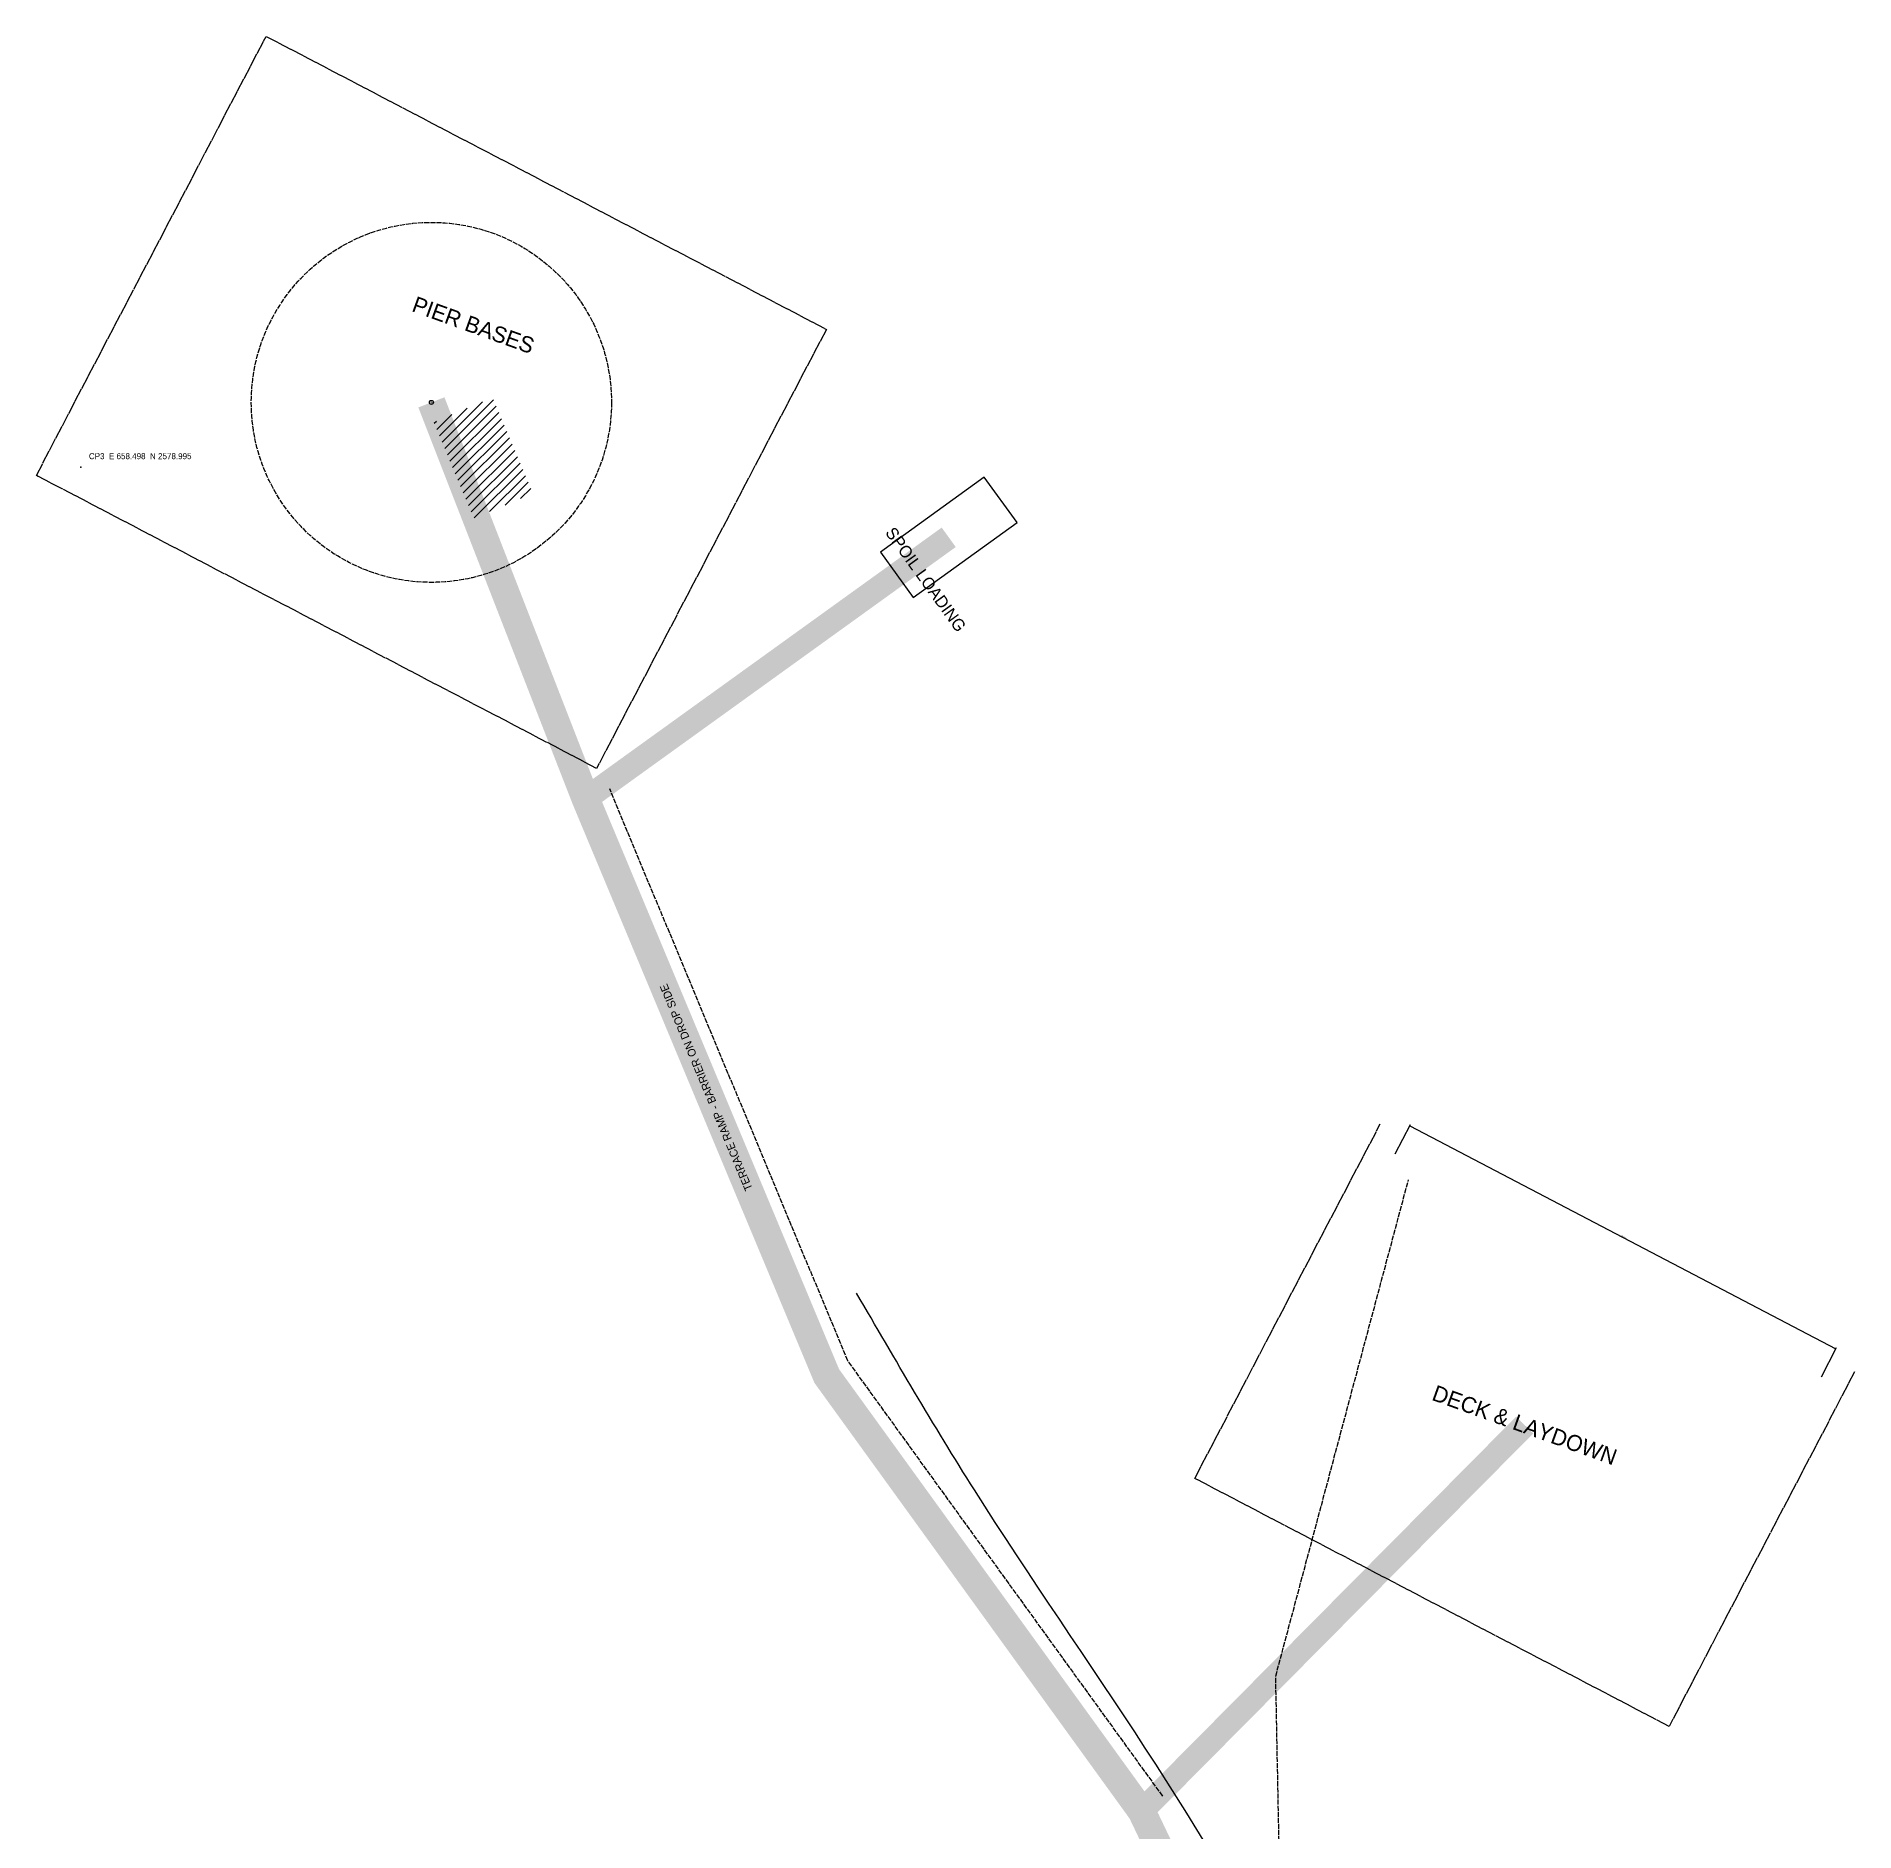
# Model space of a CAD drawing. Header units: metres. Extents: x 647 to 1125, y 1969 to 2687.
# Drawn here: x 647.4 to 1101.7, y 2237.9 to 2686.7 of the extents above; entities that cross this region are included whole.
import ezdxf
from ezdxf.enums import TextEntityAlignment as Align

# ---------------------------------------------------------------- set-up
doc = ezdxf.new("R2010")
doc.units = ezdxf.units.M
doc.linetypes.add('DASHED', pattern=[1.524, 1.27, -0.254])
doc.linetypes.add('FENCE', pattern=[3.5, 3.4, -0.1])
for name, color, linetype in [('C-BARRIER-RW', 1, 'DASHED'), ('C-CRANE-RADIUS', 1, 'DASHED'), ('C-DIMS', 2, 'CONTINUOUS'), ('C-DRAINAGE', 4, 'Continuous'), ('C-EXCLUSION', 1, 'CONTINUOUS'), ('C-HAUL-ROAD', 30, 'CONTINUOUS'), ('C-HERAS', 8, 'FENCE'), ('C-LOADING', 40, 'CONTINUOUS'), ('C-PEDESTRIAN', 3, 'DASHED'), ('C-SYMBOLS', 7, 'CONTINUOUS'), ('C-TEXT', 7, 'CONTINUOUS'), ('SURVEY-CONTROL', 6, 'Continuous')]:
    doc.layers.add(name, color=color, linetype=linetype)
doc.styles.add('OpenSansCondensed-Light', font='OpenSansCondensed-Light.ttf')
doc.dimstyles.new('EZDXF', dxfattribs={"dimtxt": 0.25, "dimasz": 0.175, "dimexe": 0.375, "dimexo": 0.125, "dimgap": 0.1, "dimtad": 1, "dimlfac": 100, "dimzin": 12, "dimdsep": 46, "dimtxsty": 'OpenSansCondensed-Light', "dimblk": 'ARCHTICK', "dimcen": 2.5, "dimazin": 3, "dimtfac": 0.5, "dimtmove": 2, "dimatfit": 3})

# ---------------------------------------------------------------- blocks, each defined once
blk = doc.blocks.new('MOBILE_CRANE')
blk.add_circle((0, 0), 0.5)
blk.add_text('MO', height=0.4).set_placement((0, 0), align=Align.MIDDLE_CENTER)
blk = doc.blocks.new('_ARCHTICK')
at = {"color": 0, "linetype": 'BYBLOCK', "const_width": 0.15}
blk.add_lwpolyline([(-0.5, -0.5), (0.5, 0.5)], dxfattribs=at)

msp = doc.modelspace()

# ---------------------------------------------------------------- hatches: boundary and pattern name
at = {"layer": 'C-EXCLUSION'}
h = msp.add_hatch(dxfattribs=at)
h.set_pattern_fill('ANSI31', scale=0.5)
h.paths.add_polyline_path([(771.434, 2572.42), (761.415, 2596.412), (746.65, 2590.246), (756.669, 2566.254)])

# ---------------------------------------------------------------- linework, layer by layer
at = {"layer": 'C-BARRIER-RW'}
msp.add_lwpolyline([(928.841, 2246.782), (850.145, 2355.614), (790.637, 2498.562)], dxfattribs=at)
at = {"layer": 'C-CRANE-RADIUS'}
msp.add_circle((746.086, 2595.195), 45, dxfattribs=at)
at = {"layer": 'C-DRAINAGE'}
msp.add_spline([(1002.438, 2034.667), (962.106, 2192.167), (881.791, 2323.322), (852.35, 2372.498)], degree=3, dxfattribs=at)
at = {"layer": 'C-HAUL-ROAD'}
for points, const_width in [([(1000, 2000), (988.412, 2107.497), (923.574, 2242.974), (844.878, 2351.806), (784.639, 2496.057), (746.086, 2595.195)], 7), ([(784.639, 2496.057), (875.363, 2561.465)], 6), ([(923.574, 2242.974), (1019.292, 2339.544)], 6)]:
    msp.add_lwpolyline(points, dxfattribs=dict(at, const_width=const_width))
at = {"layer": 'C-HERAS'}
msp.add_lwpolyline([(704.795, 2686.693), (844.797, 2613.452), (787.38, 2503.696), (647.374, 2576.937)], close=True, dxfattribs=at)
msp.add_lwpolyline([(1101.74, 2352.873), (1055.37, 2264.218), (936.844, 2326.214), (983.215, 2414.868)], dxfattribs=at)
at = {"layer": 'C-LOADING'}
msp.add_lwpolyline([(866.478, 2546.429), (892.435, 2565.143), (884.248, 2576.5), (858.291, 2557.786)], close=True, dxfattribs=at)
at = {"layer": 'C-PEDESTRIAN'}
msp.add_lwpolyline([(1036.159, 2029.471), (959.235, 2168.461), (957.075, 2276.773), (990.244, 2400.838)], dxfattribs=at)
at = {"layer": 'SURVEY-CONTROL'}
msp.add_point((658.498, 2578.995), dxfattribs=at)

# ---------------------------------------------------------------- block references
at = {"layer": 'C-SYMBOLS', "rotation": -27.61584130555859}
msp.add_blockref('MOBILE_CRANE', (746.086, 2595.195), dxfattribs=at)

# ---------------------------------------------------------------- texts
at = {"layer": 'C-TEXT'}
for s, height, rotation, p in [('PIER BASES', 4, -19.8553189, (756.584, 2614.529)), ('SPOIL LOADING', 3, -54.2100601, (869.637, 2550.919)), ('TERRACE RAMP - BARRIER ON DROP SIDE', 2, 112.6653417, (814.759, 2423.932)), ('DECK & LAYDOWN', 4, -19.8553189, (1019.292, 2339.544))]:
    msp.add_text(s, height=height, rotation=rotation, dxfattribs=at).set_placement(p, align=Align.MIDDLE_CENTER)
at = {"layer": 'SURVEY-CONTROL'}
msp.add_text('CP3  E 658.498  N 2578.995', height=1.5, dxfattribs=at).set_placement((660.498, 2580.995))

# ---------------------------------------------------------------- dimensions: what is measured, and where the dimension line sits
at = {"layer": 'C-DIMS'}
msp.add_linear_dim(base=(990.58783, 2414.30486), p1=(986.88, 2407.216), p2=(1093.365, 2351.519), angle=332.3881746, dimstyle='EZDXF', dxfattribs=at).render()

doc.saveas('drawing.dxf')
